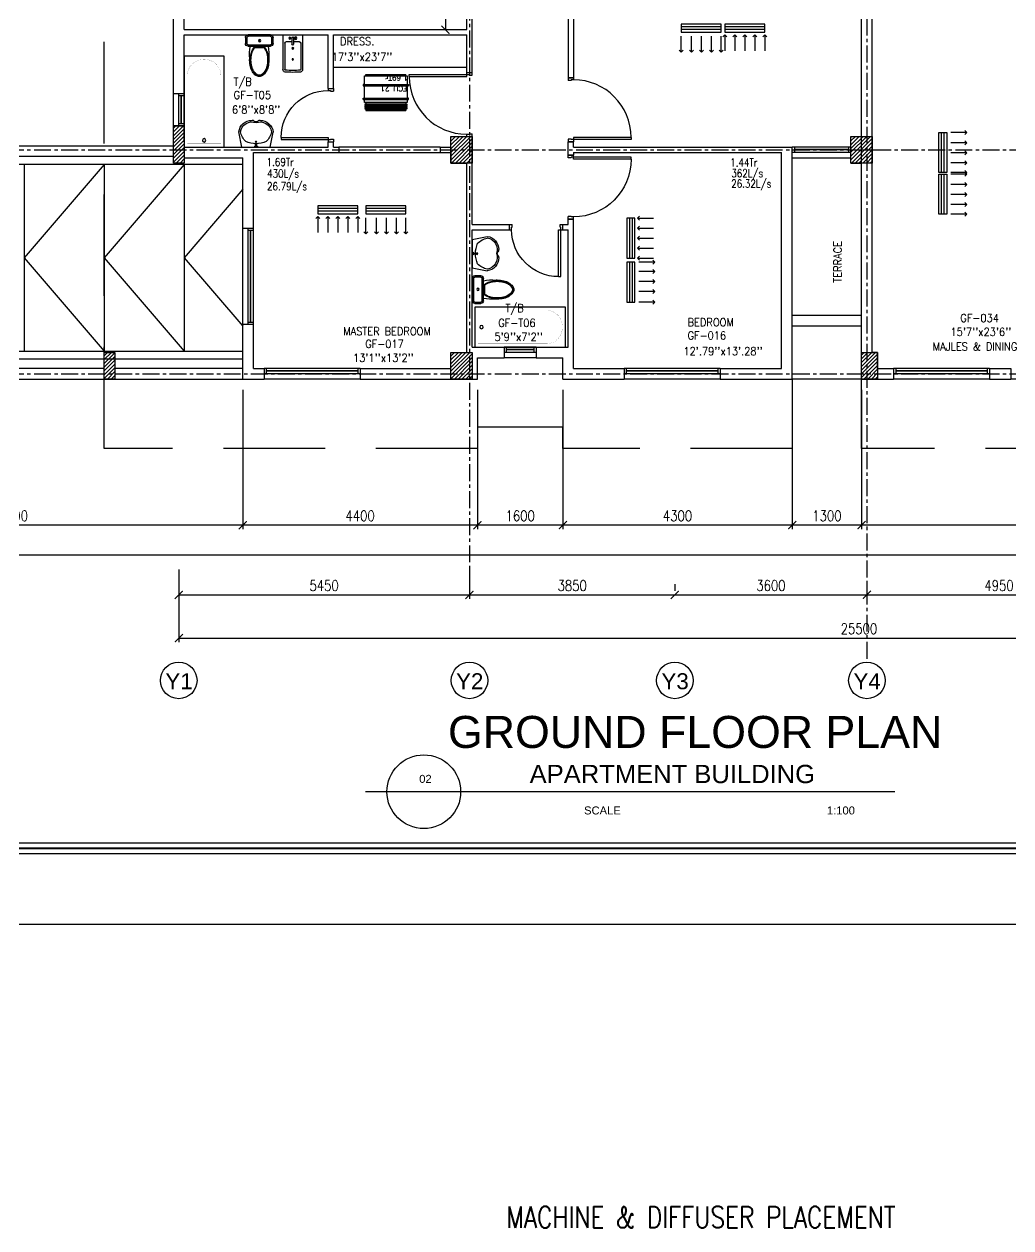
# Model space of a CAD drawing. Header units: millimetres. Extents: x -1288794 to 2153086, y -2701644 to -1428868.
# Drawn here: x 583552 to 602052, y -1525183 to -1502614 of the extents above; entities that cross this region are included whole.
import ezdxf
from ezdxf.enums import TextEntityAlignment as Align

# ---------------------------------------------------------------- set-up
doc = ezdxf.new("R2010")
doc.units = ezdxf.units.MM
doc.header["$LTSCALE"] = 100
doc.header["$PDMODE"] = 34
for name, pattern in [('CENTER', [50.8, 31.75, -6.35, 6.35, -6.35]), ('DASHED2', [9.525, 6.35, -3.175]), ('HIDDEN', [9.525, 6.35, -3.175])]:
    doc.linetypes.add(name, pattern=pattern)
for name, color, linetype in [('A-ANNO-DIMS', 1, 'Continuous'), ('A-ANNO-SYMB', 33, 'Continuous'), ('A-ANNO-TEXT', 8, 'Continuous'), ('A-AREA', 8, 'CENTER'), ('A-DOOR', 4, 'Continuous'), ('A-FLOR-OVHD', 4, 'DASHED2'), ('A-FLOR-PFIX', 8, 'Continuous'), ('A-FLOR-SPCL', 8, 'Continuous'), ('A-GLAZ', 5, 'Continuous'), ('A-GRID', 253, 'CENTER'), ('A-WALL-FULL', 8, 'Continuous'), ('AC- SUIPPOR', 7, 'HIDDEN'), ('AC-HLTEXT', 100, 'Continuous'), ('AC-SAD TEXT', 3, 'Continuous'), ('AC-UNIT', 5, 'Continuous'), ('HATCH', 251, 'Continuous'), ('L-WALK', 8, 'Continuous'), ('LOGO LINE', 7, 'Continuous'), ('LOGO1LINE', 7, 'Continuous'), ('RETURN GRILL RIGHT', 1, 'Continuous'), ('S-COL- HACT.', 9, 'Continuous'), ('S-COL.', 8, 'Continuous'), ('SUPPLY GRILL RIGHT', 3, 'Continuous'), ('TEXT', 4, 'Continuous'), ('WALL', 42, 'Continuous')]:
    doc.layers.add(name, color=color, linetype=linetype)
doc.styles.add('ISTILO', font='sanss___.ttf', dxfattribs={"width": 0.8, "height": 400})
doc.styles.add('ROMAND', font='romand')
doc.styles.add('ROMANS', font='romans.shx', dxfattribs={"width": 0.8})
doc.styles.add('SANSSERIF', font='sas_____.pfb')
doc.styles.add('SIMPLEX', font='simplex.shx', dxfattribs={"width": 0.8})
doc.dimstyles.new('100 of DIM2', dxfattribs={"dimscale": 0, "dimtxt": 200, "dimasz": 150, "dimexe": 75, "dimexo": 200, "dimgap": 75, "dimtad": 1, "dimdec": 0, "dimrnd": 5, "dimzin": 0, "dimdsep": 46, "dimtxsty": 'ROMANS', "dimblk": 'ARCHTICK', "dimcen": 100, "dimclrd": 94, "dimclre": 94, "dimclrt": 2, "dimadec": 0, "dimazin": 0, "dimtfac": 1, "dimtdec": 0, "dimtofl": 0, "dimtmove": 2, "dimatfit": 3, "dimldrblk": 'OPEN90', "dimfxl": 75, "dimtolj": 1, "dimtzin": 0, "dimarcsym": 0})
pattern_1 = [(45, (1708407.11, -1109556.65), (-35.355339, 35.355339), [])]

# ---------------------------------------------------------------- blocks, each defined once
blk = doc.blocks.new('W-180')
for p, q in [((1800, 100), (0, 100)), ((1800, 0), (0, 0)), ((40, 0), (40, 100)), ((1760, 100), (1760, 0))]:
    blk.add_line(p, q)
at = {"linetype": 'Continuous'}
for p, q in [((1760, 53), (40, 53)), ((1760, 47), (40, 47))]:
    blk.add_line(p, q, dxfattribs=at)
blk = doc.blocks.new('BIDET-1')
for p, q in [((175, 0), (-175, 0)), ((-185, -10), (-185, -649)), ((-150, -155), (-150, -649)), ((-15, -125), (-120, -125)), ((-39, -59), (-69, -59)), ((-54, -44), (-54, -74)), ((-15, -54), (-15, -174)), ((15, -54), (15, -174)), ((120, -125), (15, -125)), ((39, -59), (69, -59)), ((54, -44), (54, -74)), ((150, -155), (150, -649)), ((185, -10), (185, -649)), ((12, -250), (-12, -250)), ((-9, -259), (9, -241)), ((-9, -241), (9, -259)), ((0, -238), (0, -262))]:
    blk.add_line(p, q)
for centre, radius in [((-54, -59), 25), ((-54, -59), 20), ((-54, -59), 15.2), ((-54, -59), 10.2), ((54, -59), 20), ((54, -59), 15.2), ((54, -59), 10.2), ((0, -250), 17.5), ((0, -250), 12.5), ((0, -457), 12.5), ((0, -457), 10)]:
    blk.add_circle(centre, radius)
for centre, radius, start, end in [((-175, -10), 10, 90, 180), ((175, -10), 10, 0, 90), ((-120, -155), 30, 90, 180), ((0, -54), 20, 318.5904, 221.4096), ((0, -54), 15, 0, 180), ((0, -174), 15, 180, 0), ((120, -155), 30, 0, 90), ((-140, -649), 45, 180, 265.2062), ((-140, -649), 10, 180, 265.2062), ((0, 1020), 1685, 265.2062, 274.7938), ((140, -649), 10, 274.7938, 0), ((140, -649), 45, 274.7938, 0), ((0, 1020), 1720, 265.2062, 274.7938)]:
    blk.add_arc(centre, radius, start, end)
blk = doc.blocks.new('D-100-R1')
for p, q in [((-80, 980), (-80, 100)), ((-80, 980), (-40, 980)), ((-40, 980), (-40, 55)), ((-1000, 100), (-1000, 0)), ((-1000, 100), (-960, 100)), ((-960, 100), (-960, 55)), ((-960, 55), (-950, 55)), ((-950, 55), (-950, 0)), ((-80, 100), (0, 100)), ((-50, 55), (-50, 0)), ((-50, 55), (-40, 55)), ((-50, 0), (0, 0)), ((0, 100), (0, 0)), ((-1000, 0), (-950, 0))]:
    blk.add_line(p, q)
at = {"linetype": 'Continuous'}
blk.add_arc((-80, 100), 880, 90, 180, dxfattribs=at)
blk = doc.blocks.new('D-120-R1')
for p, q in [((-80, 1180), (-40, 1180)), ((-80, 1180), (-80, 100)), ((-40, 1180), (-40, 55)), ((-1200, 100), (-1160, 100)), ((-1200, 100), (-1200, 0)), ((-1160, 100), (-1160, 55)), ((-1160, 55), (-1150, 55)), ((-1150, 55), (-1150, 0)), ((-80, 100), (0, 100)), ((-50, 55), (-40, 55)), ((-50, 55), (-50, 0)), ((-50, 0), (0, 0)), ((0, 100), (0, 0)), ((-1200, 0), (-1150, 0))]:
    blk.add_line(p, q)
at = {"linetype": 'Continuous'}
blk.add_arc((-80, 100), 1080, 90, 180, dxfattribs=at)
blk = doc.blocks.new('WC-1')
for p, q in [((-210, 0), (210, 0)), ((-260, -160), (-260, -50)), ((-235, -160), (-235, -50)), ((-210, -25), (210, -25)), ((210, -185), (-210, -185)), ((210, -210), (-210, -210)), ((91, -223), (-91, -223)), ((235, -50), (235, -160)), ((260, -50), (260, -160)), ((86, -235), (-86, -235))]:
    blk.add_line(p, q)
for radius in [22.1, 17.1]:
    blk.add_circle((-6, -107), radius)
for centre, radius, start, end in [((-210, -50), 50, 90, 180), ((-210, -160), 50, 180, 270), ((-210, -50), 25, 90, 180), ((-210, -160), 25, 180, 270), ((722, -383), 904, 168.9529, 184.0632), ((69, -365), 214, 138.4152, 149.8586), ((-69, -365), 214, 30.1414, 41.5848), ((210, -50), 50, 360, 90), ((210, -50), 25, 360, 90), ((210, -160), 25, 270, 360), ((210, -160), 50, 270, 360), ((352, -470), 532, 177.5541, 180), ((352, -470), 520, 166.4766, 180), ((352, -470), 507, 166.4766, 180), ((178, -428), 341, 149.8586, 166.4766), ((178, -428), 328, 149.8586, 166.4766), ((69, -365), 201, 139.9943, 149.8586), ((-69, -365), 201, 30.1414, 40.0057), ((-178, -428), 328, 13.5234, 30.1414), ((-178, -428), 341, 13.5234, 30.1414), ((-352, -470), 507, 360, 13.5234), ((-352, -470), 520, 360, 13.5234), ((-352, -470), 532, 360, 2.4459), ((352, -470), 532, 180, 193.5234), ((352, -470), 520, 180, 193.5234), ((178, -512), 353, 193.5234, 210.1414), ((352, -470), 507, 180, 193.5234), ((178, -512), 341, 193.5234, 210.1414), ((178, -512), 328, 193.5234, 210.1414), ((69, -575), 201, 210.1414, 234.4972), ((-69, -575), 201, 305.5028, 329.8586), ((-178, -512), 328, 329.8586, 346.4766), ((-178, -512), 341, 329.8586, 346.4766), ((-178, -512), 353, 329.8586, 346.4766), ((-352, -470), 507, 346.4766, 360), ((-352, -470), 520, 346.4766, 360), ((-352, -470), 532, 346.4766, 360), ((69, -575), 226, 210.1414, 234.4972), ((69, -575), 214, 210.1414, 234.4972), ((0, -672), 108, 234.4972, 270), ((0, -672), 95.9, 234.4972, 270), ((0, -672), 83.4, 234.4972, 270), ((0, -672), 83.4, 270, 305.5028), ((0, -672), 95.9, 270, 305.5028), ((0, -672), 108, 270, 305.5028), ((-69, -575), 214, 305.5028, 329.8586), ((-69, -575), 226, 305.5028, 329.8586)]:
    blk.add_arc(centre, radius, start, end)
at = {"linetype": 'Continuous', "ltscale": 50}
blk.add_arc((-722, -383), 904, 355.9368, 11.0471, dxfattribs=at)
blk = doc.blocks.new('LAV-4')
for p, q in [((-266, 0), (-322, -283)), ((-266, 0), (268, 0)), ((268, 0), (324, -280)), ((-48, -500), (-75, -500)), ((75, -500), (50, -500))]:
    blk.add_line(p, q)
for points in [[(-25, 0), (-25, -18), (25, -18), (25, 0)], [(-9, -20), (-9, -57), (8, -57), (8, -20)]]:
    blk.add_lwpolyline(points, close=True)
blk.add_circle((0, -91), 15.4)
for centre, radius, start, end in [((74, -366), 375, 135.3333, 167.1432), ((0, -539), 477, 66.1261, 113.874), ((-74, -366), 375, 12.5199, 44.6667), ((-75, -250), 250, 187.6784, 270), ((-75, -250), 220, 188.5814, 289.9523), ((75, -250), 220, 250.0878, 350.8515), ((75, -250), 250, 270, 353.0121), ((1, -527), 55.9, 28.7827, 151.2173), ((50, -499), 0, 238.1883, 0)]:
    blk.add_arc(centre, radius, start, end)
blk = doc.blocks.new('BT-2')
blk.add_lwpolyline([(0, 750), (1700, 750), (1700, 0), (0, 0)], close=True)
at = {"const_width": 2}
blk.add_lwpolyline([(60, 690), (1340, 690, -0.414214), (1640, 390), (1640, 360, -0.414214), (1340, 60), (60, 60)], format="xyb", close=True, dxfattribs=at)
blk.add_circle((125, 375), 31.9)
blk = doc.blocks.new('W-60')
for p, q in [((600, 100), (0, 100)), ((600, 0), (0, 0)), ((40, 0), (40, 100)), ((560, 100), (560, 0))]:
    blk.add_line(p, q)
at = {"linetype": 'Continuous'}
for p, q in [((560, 53), (40, 53)), ((560, 47), (40, 47))]:
    blk.add_line(p, q, dxfattribs=at)
blk = doc.blocks.new('_ArchTick')
at = {"color": 0, "linetype": 'ByBlock', "const_width": 0.15}
blk.add_lwpolyline([(-0.5, -0.5), (0.5, 0.5)], dxfattribs=at)
blk = doc.blocks.new('*D214')
at = {"layer": 'A-ANNO-DIMS', "color": 94, "lineweight": -2, "ltscale": 3, "transparency": 16777216}
for p, q in [((586452, -1512840), (586452, -1513390)), ((591902, -1512840), (591902, -1513390)), ((586452, -1513315), (591902, -1513315))]:
    blk.add_line(p, q, dxfattribs=at)
at = {"layer": 'Defpoints', "color": 0, "ltscale": 3, "transparency": 16777216}
for p in [(586452, -1512640), (591902, -1512640), (591902, -1513315)]:
    blk.add_point(p, dxfattribs=at)
at = {"layer": 'A-ANNO-DIMS', "color": 94, "lineweight": -2, "ltscale": 3, "transparency": 16777216, "xscale": 150, "yscale": 150, "zscale": 150, "rotation": 180}
blk.add_blockref('_ArchTick', (586452, -1513315), dxfattribs=at)
at = {"layer": 'A-ANNO-DIMS', "color": 94, "lineweight": -2, "ltscale": 3, "transparency": 16777216, "xscale": 150, "yscale": 150, "zscale": 150}
blk.add_blockref('_ArchTick', (591902, -1513315), dxfattribs=at)
at = {"layer": 'A-ANNO-DIMS', "color": 2, "ltscale": 3, "transparency": 16777216, "insert": (589177, -1513140), "char_height": 200, "attachment_point": 5, "style": 'ROMANS'}
blk.add_mtext('\\A1;5450', dxfattribs=at)
blk = doc.blocks.new('_Open90')
at = {"color": 0, "linetype": 'ByBlock', "lineweight": -2}
for p, q in [((0, 0), (-1, 0)), ((-0.5, 0.5), (0, 0)), ((0, 0), (-0.5, -0.5))]:
    blk.add_line(p, q, dxfattribs=at)
blk = doc.blocks.new('*D215')
at = {"layer": 'A-ANNO-DIMS', "color": 94, "lineweight": -2, "ltscale": 3, "transparency": 16777216}
for p, q in [((591902, -1512840), (591902, -1513390)), ((595752, -1513115), (595752, -1513240)), ((591902, -1513315), (595752, -1513315))]:
    blk.add_line(p, q, dxfattribs=at)
at = {"layer": 'Defpoints', "color": 0, "ltscale": 3, "transparency": 16777216}
for p in [(591902, -1512640), (595752, -1513315), (595752, -1513315)]:
    blk.add_point(p, dxfattribs=at)
at = {"layer": 'A-ANNO-DIMS', "color": 94, "lineweight": -2, "ltscale": 3, "transparency": 16777216, "xscale": 150, "yscale": 150, "zscale": 150, "rotation": 180}
blk.add_blockref('_ArchTick', (591902, -1513315), dxfattribs=at)
at = {"layer": 'A-ANNO-DIMS', "color": 94, "lineweight": -2, "ltscale": 3, "transparency": 16777216, "xscale": 150, "yscale": 150, "zscale": 150}
blk.add_blockref('_ArchTick', (595752, -1513315), dxfattribs=at)
at = {"layer": 'A-ANNO-DIMS', "color": 2, "ltscale": 3, "transparency": 16777216, "insert": (593827, -1513140), "char_height": 200, "attachment_point": 5, "style": 'ROMANS'}
blk.add_mtext('\\A1;3850', dxfattribs=at)
blk = doc.blocks.new('*D216')
at = {"layer": 'A-ANNO-DIMS', "color": 94, "lineweight": -2, "ltscale": 3, "transparency": 16777216}
for p, q in [((595752, -1513115), (595752, -1513240)), ((599352, -1513115), (599352, -1513240)), ((595752, -1513315), (599352, -1513315))]:
    blk.add_line(p, q, dxfattribs=at)
at = {"layer": 'Defpoints', "color": 0, "ltscale": 3, "transparency": 16777216}
for p in [(595752, -1513315), (599352, -1513315), (599352, -1513315)]:
    blk.add_point(p, dxfattribs=at)
at = {"layer": 'A-ANNO-DIMS', "color": 94, "lineweight": -2, "ltscale": 3, "transparency": 16777216, "xscale": 150, "yscale": 150, "zscale": 150, "rotation": 180}
blk.add_blockref('_ArchTick', (595752, -1513315), dxfattribs=at)
at = {"layer": 'A-ANNO-DIMS', "color": 94, "lineweight": -2, "ltscale": 3, "transparency": 16777216, "xscale": 150, "yscale": 150, "zscale": 150}
blk.add_blockref('_ArchTick', (599352, -1513315), dxfattribs=at)
at = {"layer": 'A-ANNO-DIMS', "color": 2, "ltscale": 3, "transparency": 16777216, "insert": (597552, -1513140), "char_height": 200, "attachment_point": 5, "style": 'ROMANS'}
blk.add_mtext('\\A1;3600', dxfattribs=at)
blk = doc.blocks.new('*D217')
at = {"layer": 'A-ANNO-DIMS', "color": 94, "lineweight": -2, "ltscale": 3, "transparency": 16777216}
for p, q in [((599352, -1513115), (599352, -1513240)), ((604302, -1513115), (604302, -1513240)), ((599352, -1513315), (604302, -1513315))]:
    blk.add_line(p, q, dxfattribs=at)
at = {"layer": 'Defpoints', "color": 0, "ltscale": 3, "transparency": 16777216}
for p in [(599352, -1513315), (604302, -1513315), (604302, -1513315)]:
    blk.add_point(p, dxfattribs=at)
at = {"layer": 'A-ANNO-DIMS', "color": 94, "lineweight": -2, "ltscale": 3, "transparency": 16777216, "xscale": 150, "yscale": 150, "zscale": 150, "rotation": 180}
blk.add_blockref('_ArchTick', (599352, -1513315), dxfattribs=at)
at = {"layer": 'A-ANNO-DIMS', "color": 94, "lineweight": -2, "ltscale": 3, "transparency": 16777216, "xscale": 150, "yscale": 150, "zscale": 150}
blk.add_blockref('_ArchTick', (604302, -1513315), dxfattribs=at)
at = {"layer": 'A-ANNO-DIMS', "color": 2, "ltscale": 3, "transparency": 16777216, "insert": (601827, -1513140), "char_height": 200, "attachment_point": 5, "style": 'ROMANS'}
blk.add_mtext('\\A1;4950', dxfattribs=at)
blk = doc.blocks.new('*D219')
at = {"layer": 'A-ANNO-DIMS', "color": 94, "lineweight": -2, "ltscale": 3, "transparency": 16777216}
for p, q in [((586452, -1512975), (586452, -1514200)), ((611952, -1512975), (611952, -1514200)), ((586452, -1514125), (611952, -1514125))]:
    blk.add_line(p, q, dxfattribs=at)
at = {"layer": 'Defpoints', "color": 0, "ltscale": 3, "transparency": 16777216}
for p in [(586452, -1512775), (611952, -1512775), (611952, -1514125)]:
    blk.add_point(p, dxfattribs=at)
at = {"layer": 'A-ANNO-DIMS', "color": 94, "lineweight": -2, "ltscale": 3, "transparency": 16777216, "xscale": 150, "yscale": 150, "zscale": 150, "rotation": 180}
blk.add_blockref('_ArchTick', (586452, -1514125), dxfattribs=at)
at = {"layer": 'A-ANNO-DIMS', "color": 94, "lineweight": -2, "ltscale": 3, "transparency": 16777216, "xscale": 150, "yscale": 150, "zscale": 150}
blk.add_blockref('_ArchTick', (611952, -1514125), dxfattribs=at)
at = {"layer": 'A-ANNO-DIMS', "color": 2, "ltscale": 3, "transparency": 16777216, "insert": (599202, -1513950), "char_height": 200, "attachment_point": 5, "style": 'ROMANS'}
blk.add_mtext('\\A1;25500', dxfattribs=at)
blk = doc.blocks.new('*D220')
at = {"layer": 'A-ANNO-DIMS', "color": 94, "linetype": 'Continuous', "lineweight": -2, "ltscale": 3, "transparency": 16777216}
for p, q in [((599252, -1509469), (599252, -1512083)), ((612052, -1509469), (612052, -1512083)), ((612052, -1512008), (599252, -1512008))]:
    blk.add_line(p, q, dxfattribs=at)
at = {"layer": 'Defpoints', "color": 0, "linetype": 'Continuous', "ltscale": 3, "transparency": 16777216}
for p in [(599252, -1509269), (612052, -1509269), (599252, -1512008)]:
    blk.add_point(p, dxfattribs=at)
at = {"layer": 'A-ANNO-DIMS', "color": 94, "linetype": 'Continuous', "lineweight": -2, "ltscale": 3, "transparency": 16777216, "xscale": 150, "yscale": 150, "zscale": 150, "rotation": 180}
blk.add_blockref('_ArchTick', (599252, -1512008), dxfattribs=at)
at = {"layer": 'A-ANNO-DIMS', "color": 94, "linetype": 'Continuous', "lineweight": -2, "ltscale": 3, "transparency": 16777216, "xscale": 150, "yscale": 150, "zscale": 150}
blk.add_blockref('_ArchTick', (612052, -1512008), dxfattribs=at)
at = {"layer": 'A-ANNO-DIMS', "color": 2, "linetype": 'Continuous', "ltscale": 3, "transparency": 16777216, "insert": (605652, -1511833), "char_height": 200, "attachment_point": 5, "style": 'ROMANS'}
blk.add_mtext('\\A1;12800', dxfattribs=at)
blk = doc.blocks.new('*D221')
at = {"layer": 'A-ANNO-DIMS', "color": 94, "linetype": 'Continuous', "lineweight": -2, "ltscale": 3, "transparency": 16777216}
for p, q in [((597952, -1509469), (597952, -1512083)), ((599252, -1509469), (599252, -1512083)), ((599252, -1512008), (597952, -1512008))]:
    blk.add_line(p, q, dxfattribs=at)
at = {"layer": 'Defpoints', "color": 0, "linetype": 'Continuous', "ltscale": 3, "transparency": 16777216}
for p in [(597952, -1509269), (599252, -1509269), (597952, -1512008)]:
    blk.add_point(p, dxfattribs=at)
at = {"layer": 'A-ANNO-DIMS', "color": 94, "linetype": 'Continuous', "lineweight": -2, "ltscale": 3, "transparency": 16777216, "xscale": 150, "yscale": 150, "zscale": 150, "rotation": 180}
blk.add_blockref('_ArchTick', (597952, -1512008), dxfattribs=at)
at = {"layer": 'A-ANNO-DIMS', "color": 94, "linetype": 'Continuous', "lineweight": -2, "ltscale": 3, "transparency": 16777216, "xscale": 150, "yscale": 150, "zscale": 150}
blk.add_blockref('_ArchTick', (599252, -1512008), dxfattribs=at)
at = {"layer": 'A-ANNO-DIMS', "color": 2, "linetype": 'Continuous', "ltscale": 3, "transparency": 16777216, "insert": (598602, -1511833), "char_height": 200, "attachment_point": 5, "style": 'ROMANS'}
blk.add_mtext('\\A1;1300', dxfattribs=at)
blk = doc.blocks.new('*D222')
at = {"layer": 'A-ANNO-DIMS', "color": 94, "linetype": 'Continuous', "lineweight": -2, "ltscale": 3, "transparency": 16777216}
for p, q in [((593652, -1509469), (593652, -1512083)), ((597952, -1509469), (597952, -1512083)), ((597952, -1512008), (593652, -1512008))]:
    blk.add_line(p, q, dxfattribs=at)
at = {"layer": 'Defpoints', "color": 0, "linetype": 'Continuous', "ltscale": 3, "transparency": 16777216}
for p in [(593652, -1509269), (597952, -1509269), (593652, -1512008)]:
    blk.add_point(p, dxfattribs=at)
at = {"layer": 'A-ANNO-DIMS', "color": 94, "linetype": 'Continuous', "lineweight": -2, "ltscale": 3, "transparency": 16777216, "xscale": 150, "yscale": 150, "zscale": 150, "rotation": 180}
blk.add_blockref('_ArchTick', (593652, -1512008), dxfattribs=at)
at = {"layer": 'A-ANNO-DIMS', "color": 94, "linetype": 'Continuous', "lineweight": -2, "ltscale": 3, "transparency": 16777216, "xscale": 150, "yscale": 150, "zscale": 150}
blk.add_blockref('_ArchTick', (597952, -1512008), dxfattribs=at)
at = {"layer": 'A-ANNO-DIMS', "color": 2, "linetype": 'Continuous', "ltscale": 3, "transparency": 16777216, "insert": (595802, -1511833), "char_height": 200, "attachment_point": 5, "style": 'ROMANS'}
blk.add_mtext('\\A1;4300', dxfattribs=at)
blk = doc.blocks.new('*D223')
at = {"layer": 'A-ANNO-DIMS', "color": 94, "linetype": 'Continuous', "lineweight": -2, "ltscale": 3, "transparency": 16777216}
for p, q in [((592052, -1509469), (592052, -1512083)), ((593652, -1509469), (593652, -1512083)), ((593652, -1512008), (592052, -1512008))]:
    blk.add_line(p, q, dxfattribs=at)
at = {"layer": 'Defpoints', "color": 0, "linetype": 'Continuous', "ltscale": 3, "transparency": 16777216}
for p in [(592052, -1509269), (593652, -1509269), (592052, -1512008)]:
    blk.add_point(p, dxfattribs=at)
at = {"layer": 'A-ANNO-DIMS', "color": 94, "linetype": 'Continuous', "lineweight": -2, "ltscale": 3, "transparency": 16777216, "xscale": 150, "yscale": 150, "zscale": 150, "rotation": 180}
blk.add_blockref('_ArchTick', (592052, -1512008), dxfattribs=at)
at = {"layer": 'A-ANNO-DIMS', "color": 94, "linetype": 'Continuous', "lineweight": -2, "ltscale": 3, "transparency": 16777216, "xscale": 150, "yscale": 150, "zscale": 150}
blk.add_blockref('_ArchTick', (593652, -1512008), dxfattribs=at)
at = {"layer": 'A-ANNO-DIMS', "color": 2, "linetype": 'Continuous', "ltscale": 3, "transparency": 16777216, "insert": (592852, -1511833), "char_height": 200, "attachment_point": 5, "style": 'ROMANS'}
blk.add_mtext('\\A1;1600', dxfattribs=at)
blk = doc.blocks.new('*D224')
at = {"layer": 'A-ANNO-DIMS', "color": 94, "linetype": 'Continuous', "lineweight": -2, "ltscale": 3, "transparency": 16777216}
for p, q in [((587652, -1509469), (587652, -1512083)), ((592052, -1509469), (592052, -1512083)), ((592052, -1512008), (587652, -1512008))]:
    blk.add_line(p, q, dxfattribs=at)
at = {"layer": 'Defpoints', "color": 0, "linetype": 'Continuous', "ltscale": 3, "transparency": 16777216}
for p in [(587652, -1509269), (592052, -1509269), (587652, -1512008)]:
    blk.add_point(p, dxfattribs=at)
at = {"layer": 'A-ANNO-DIMS', "color": 94, "linetype": 'Continuous', "lineweight": -2, "ltscale": 3, "transparency": 16777216, "xscale": 150, "yscale": 150, "zscale": 150, "rotation": 180}
blk.add_blockref('_ArchTick', (587652, -1512008), dxfattribs=at)
at = {"layer": 'A-ANNO-DIMS', "color": 94, "linetype": 'Continuous', "lineweight": -2, "ltscale": 3, "transparency": 16777216, "xscale": 150, "yscale": 150, "zscale": 150}
blk.add_blockref('_ArchTick', (592052, -1512008), dxfattribs=at)
at = {"layer": 'A-ANNO-DIMS', "color": 2, "linetype": 'Continuous', "ltscale": 3, "transparency": 16777216, "insert": (589852, -1511833), "char_height": 200, "attachment_point": 5, "style": 'ROMANS'}
blk.add_mtext('\\A1;4400', dxfattribs=at)
blk = doc.blocks.new('*D225')
at = {"layer": 'A-ANNO-DIMS', "color": 94, "linetype": 'Continuous', "lineweight": -2, "ltscale": 3, "transparency": 16777216}
for p, q in [((579052, -1509469), (579052, -1512083)), ((587652, -1509469), (587652, -1512083)), ((587652, -1512008), (579052, -1512008))]:
    blk.add_line(p, q, dxfattribs=at)
at = {"layer": 'Defpoints', "color": 0, "linetype": 'Continuous', "ltscale": 3, "transparency": 16777216}
for p in [(579052, -1509269), (587652, -1509269), (579052, -1512008)]:
    blk.add_point(p, dxfattribs=at)
at = {"layer": 'A-ANNO-DIMS', "color": 94, "linetype": 'Continuous', "lineweight": -2, "ltscale": 3, "transparency": 16777216, "xscale": 150, "yscale": 150, "zscale": 150, "rotation": 180}
blk.add_blockref('_ArchTick', (579052, -1512008), dxfattribs=at)
at = {"layer": 'A-ANNO-DIMS', "color": 94, "linetype": 'Continuous', "lineweight": -2, "ltscale": 3, "transparency": 16777216, "xscale": 150, "yscale": 150, "zscale": 150}
blk.add_blockref('_ArchTick', (587652, -1512008), dxfattribs=at)
at = {"layer": 'A-ANNO-DIMS', "color": 2, "linetype": 'Continuous', "ltscale": 3, "transparency": 16777216, "insert": (583352, -1511833), "char_height": 200, "attachment_point": 5, "style": 'ROMANS'}
blk.add_mtext('\\A1;8600', dxfattribs=at)
blk = doc.blocks.new('*D235')
at = {"layer": 'AC-HLTEXT', "color": 94, "lineweight": -2, "transparency": 16777216}
for p, q in [((591652, -1501609), (591377, -1501609)), ((591452, -1501609), (591452, -1502719)), ((591652, -1502719), (591377, -1502719))]:
    blk.add_line(p, q, dxfattribs=at)
at = {"layer": 'Defpoints', "color": 0, "transparency": 16777216}
for p in [(591852, -1501609), (591452, -1502719), (591852, -1502719)]:
    blk.add_point(p, dxfattribs=at)
at = {"layer": 'AC-HLTEXT', "color": 94, "lineweight": -2, "transparency": 16777216, "xscale": 150, "yscale": 150, "zscale": 150}
for p, rotation in [((591452, -1501609), 90), ((591452, -1502719), 270)]:
    blk.add_blockref('_ArchTick', p, dxfattribs=dict(at, rotation=rotation))
at = {"layer": 'AC-HLTEXT', "color": 2, "transparency": 16777216, "insert": (591277, -1502164), "char_height": 200, "attachment_point": 5, "rotation": 90, "style": 'ROMANS'}
blk.add_mtext('\\A1;1110', dxfattribs=at)
blk = doc.blocks.new('A$C44FB0367')
at = {"layer": 'WALL', "ltscale": 30}
h = blk.add_hatch(dxfattribs=at)
h.set_pattern_fill('NET3', color=2, scale=100, style=0)
h.set_pattern_definition([(0, (19935.246, -11666.627), (0, 12.5), []), (60, (19935.246, -11666.627), (-10.8253175, 6.25), []), (120, (19935.246, -11666.627), (-10.8253175, -6.25), [])])
h.paths.add_polyline_path([(775, 250), (775, 275), (25, 275), (25, 250)])
at = {"layer": 'WALL', "color": 5, "ltscale": 30}
for p, q in [((25, 250), (25, 275)), ((25, 275), (775, 275)), ((775, 250), (775, 275))]:
    blk.add_line(p, q, dxfattribs=at)
at = {"layer": 'WALL', "color": 8, "ltscale": 30}
for p, q in [((25, -275), (0, -287.5)), ((0, -287.5), (25, -300)), ((25, -300), (0, -312.5)), ((0, -312.5), (25, -325)), ((25, -325), (0, -337.5)), ((0, -337.5), (25, -350)), ((25, -350), (0, -362.5)), ((0, -362.5), (25, -375)), ((25, -250), (25, -275)), ((25, -250), (25, -275)), ((25, -275), (775, -275)), ((25, -300), (775, -300)), ((25, -325), (775, -325)), ((25, -350), (775, -350)), ((25, -375), (775, -375)), ((25, -375), (25, -400)), ((25, -400), (775, -400)), ((775, -250), (775, -275)), ((775, -275), (800, -287.5)), ((800, -287.5), (775, -300)), ((775, -300), (800, -312.5)), ((800, -312.5), (775, -325)), ((775, -325), (800, -337.5)), ((800, -337.5), (775, -350)), ((775, -350), (800, -362.5)), ((800, -362.5), (775, -375)), ((775, -375), (775, -400))]:
    blk.add_line(p, q, dxfattribs=at)
at = {"layer": 'WALL', "color": 5, "ltscale": 30}
blk.add_lwpolyline([(0, 250), (800, 250), (800, -250), (0, -250)], close=True, dxfattribs=at)
blk = doc.blocks.new('A$C5F1D0244')
at = {"layer": 'AC- SUIPPOR', "ltscale": 5}
for p, q in [((-25, 425), (-25, -425)), ((0, 425), (0, -425))]:
    blk.add_line(p, q, dxfattribs=at)
at = {"layer": 'AC- SUIPPOR', "ltscale": 30}
for points in [[(-25, 400), (0, 400), (0, 425), (-25, 425)], [(-25, -400), (0, -400), (0, -425), (-25, -425)]]:
    blk.add_lwpolyline(points, close=True, dxfattribs=at)
for centre in [(-12.5, 412.5), (-12.5, -412.5)]:
    blk.add_circle(centre, 5, dxfattribs=at)
blk = doc.blocks.new('SUPPLY GRILL RIGHT')
at = {"layer": 'SUPPLY GRILL RIGHT'}
for p, q in [((375, 25), (-375, 25)), ((375, -25), (375, 25)), ((375, -25), (-375, -25)), ((375, -75), (375, -25))]:
    blk.add_line(p, q, dxfattribs=at)
blk.add_lwpolyline([(-375, -75), (375, -75), (375, 75), (-375, 75)], close=True, dxfattribs=at)
for points in [[(-375, -450), (-375, -150)], [(-178.5, -450), (-178.5, -150)], [(9, -450), (9, -150)], [(196.5, -450), (196.5, -150)], [(375, -450), (375, -150)]]:
    blk.add_leader(points, dimstyle='100 of DIM2', override={"dimscale": 1, "dimasz": 75, "dimtad": 0, "dimclrd": 0, "dimfxl": 0.2}, dxfattribs=at)
blk = doc.blocks.new('RETURN GRILL RIGHT')
at = {"layer": 'RETURN GRILL RIGHT'}
for p, q in [((375, 25), (-375, 25)), ((375, -25), (-375, -25))]:
    blk.add_line(p, q, dxfattribs=at)
blk.add_lwpolyline([(-375, -75), (375, -75), (375, 75), (-375, 75)], close=True, dxfattribs=at)
for points in [[(-375, -125), (-375, -425)], [(-187.5, -125), (-187.5, -425)], [(0, -125), (0, -425)], [(187.5, -125), (187.5, -425)], [(375, -125), (375, -425)]]:
    blk.add_leader(points, dimstyle='100 of DIM2', override={"dimscale": 1, "dimasz": 75, "dimtad": 0, "dimclrd": 0, "dimfxl": 0.2}, dxfattribs=at)

msp = doc.modelspace()

# ---------------------------------------------------------------- hatches: boundary and pattern name
at = {"layer": 'S-COL- HACT.', "linetype": 'Continuous', "ltscale": 3}
h = msp.add_hatch(dxfattribs=at)
h.set_pattern_fill('ANSI31', color=256, scale=400, style=0)
h.set_pattern_definition(pattern_1)
h.paths.add_polyline_path([(586351.9, -1505218.6), (586351.9, -1504518.6), (586551.9, -1504518.6), (586551.9, -1505218.6)])
h = msp.add_hatch(dxfattribs=at)
h.set_pattern_fill('ANSI31', color=256, scale=400, style=0)
h.set_pattern_definition(pattern_1)
h.paths.add_polyline_path([(591951.9, -1504718.6), (591951.9, -1505218.6), (591551.9, -1505218.6), (591551.9, -1504718.6)])
h = msp.add_hatch(dxfattribs=at)
h.set_pattern_fill('ANSI31', color=256, scale=400, style=0)
h.set_pattern_definition(pattern_1)
h.paths.add_polyline_path([(599451.9, -1504718.6), (599451.9, -1505218.6), (599051.9, -1505218.6), (599051.9, -1504718.6)])
h = msp.add_hatch(dxfattribs=at)
h.set_pattern_fill('ANSI31', color=256, scale=400, style=0)
h.set_pattern_definition(pattern_1)
h.paths.add_polyline_path([(585251.9, -1508768.6), (585251.9, -1509268.6), (585051.9, -1509268.6), (585051.9, -1508768.6)])
h = msp.add_hatch(dxfattribs=at)
h.set_pattern_fill('ANSI31', color=256, scale=400, style=0)
h.set_pattern_definition(pattern_1)
h.paths.add_polyline_path([(591951.9, -1508768.6), (591951.9, -1509268.6), (591551.9, -1509268.6), (591551.9, -1508768.6)])
h = msp.add_hatch(dxfattribs=at)
h.set_pattern_fill('ANSI31', color=256, scale=400, style=0)
h.set_pattern_definition([(45, (828947.116, -1509993.415), (-35.355339, 35.355339), [])])
h.paths.add_polyline_path([(599551.9, -1508768.6), (599551.9, -1509268.6), (599251.9, -1509268.6), (599251.9, -1508768.6)])

# ---------------------------------------------------------------- linework, layer by layer
at = {"layer": 'A-ANNO-SYMB', "ltscale": 3}
for centre in [(586451.9, -1514919.1), (591901.9, -1514919.1), (595751.9, -1514919.1), (599351.9, -1514919.1)]:
    msp.add_circle(centre, 342.2, dxfattribs=at)
at = {"layer": 'A-AREA', "linetype": 'Continuous', "ltscale": 3}
for p, q in [((579051.9, -1504893.6), (586351.9, -1504893.6)), ((586351.9, -1505093.6), (579051.9, -1505093.6)), ((585051.9, -1509068.6), (579051.9, -1509068.6)), ((587651.9, -1509068.6), (585251.9, -1509068.6)), ((579051.9, -1509268.6), (587651.9, -1509268.6))]:
    msp.add_line(p, q, dxfattribs=at)
at = {"layer": 'A-AREA', "ltscale": 15}
msp.add_line((614151.9, -1512568.6), (579051.9, -1512568.6), dxfattribs=at)
at = {"layer": 'A-FLOR-OVHD', "linetype": 'Continuous', "ltscale": 3}
for p, q in [((591351.9, -1504918.6), (589451.9, -1504918.6)), ((589451.9, -1505018.6), (591351.9, -1505018.6))]:
    msp.add_line(p, q, dxfattribs=at)
at = {"layer": 'A-FLOR-OVHD', "ltscale": 3}
msp.add_lwpolyline([(612051.9, -1509268.6), (612051.9, -1510568.6), (599251.9, -1510568.6), (599251.9, -1509268.6), (597951.9, -1509268.6), (597951.9, -1510568.6), (593651.9, -1510568.6), (593651.9, -1510168.6), (592051.9, -1510168.6), (592051.9, -1510568.6), (585051.9, -1510568.6), (585051.9, -1500918.6), (584051.9, -1500918.6), (584051.9, -1496418.6)], dxfattribs=at)
msp.add_lwpolyline([(612051.9, -1509268.6), (612051.9, -1510568.6), (599251.9, -1510568.6), (599251.9, -1509268.6), (597951.9, -1509268.6), (597951.9, -1510568.6), (593651.9, -1510568.6), (593651.9, -1510168.6), (592051.9, -1510168.6), (592051.9, -1510568.6), (585051.9, -1510568.6), (585051.9, -1500918.6), (584051.9, -1500918.6), (584051.9, -1496418.6)], dxfattribs=at)
at = {"layer": 'A-FLOR-SPCL', "ltscale": 3}
for p, q in [((589351.9, -1503418.6), (591851.9, -1503418.6)), ((597951.9, -1508068.6), (599251.9, -1508068.6)), ((597951.9, -1508268.6), (599251.9, -1508268.6))]:
    msp.add_line(p, q, dxfattribs=at)
at = {"layer": 'A-GLAZ', "ltscale": 3}
for p, q in [((586351.9, -1504518.6), (586351.9, -1503918.6)), ((597951.9, -1505118.6), (599051.9, -1505118.6)), ((587651.9, -1508243.6), (587651.9, -1506443.6)), ((593151.9, -1508868.6), (592551.9, -1508868.6)), ((589851.9, -1509268.6), (588051.9, -1509268.6)), ((596601.9, -1509268.6), (594801.9, -1509268.6)), ((601651.9, -1509268.6), (599851.9, -1509268.6)), ((603851.9, -1509268.6), (602051.9, -1509268.6))]:
    msp.add_line(p, q, dxfattribs=at)
at = {"layer": 'A-GLAZ'}
for p, q in [((599051.9, -1504918.6), (597951.9, -1504918.6)), ((599051.9, -1505018.6), (597951.9, -1505018.6)), ((597991.9, -1504918.6), (597991.9, -1505018.6)), ((599011.9, -1505018.6), (599011.9, -1504918.6))]:
    msp.add_line(p, q, dxfattribs=at)
at = {"layer": 'A-GLAZ', "linetype": 'Continuous'}
for p, q in [((599011.9, -1504965.6), (597991.9, -1504965.6)), ((599011.9, -1504971.6), (597991.9, -1504971.6))]:
    msp.add_line(p, q, dxfattribs=at)
at = {"layer": 'A-GRID', "ltscale": 0.1}
for p, q in [((591901.9, -1465142.6), (591901.9, -1513277)), ((599351.9, -1466442.6), (599351.9, -1514577)), ((574594.7, -1504968.6), (618134.3, -1504968.6)), ((574594.7, -1509168.6), (618134.3, -1509168.6))]:
    msp.add_line(p, q, dxfattribs=at)
at = {"layer": 'A-WALL-FULL', "ltscale": 3}
for p, q in [((591851.9, -1502718.6), (591851.9, -1496818.6)), ((586351.9, -1502918.6), (586351.9, -1501668.6)), ((586551.9, -1502718.6), (586551.9, -1501668.6)), ((591951.9, -1503518.6), (591951.9, -1501608.6)), ((593751.9, -1501618.6), (593751.9, -1503618.6)), ((593851.9, -1501618.6), (593851.9, -1503618.6)), ((599251.9, -1504718.6), (599251.9, -1501618.6)), ((599451.9, -1508768.6), (599451.9, -1501868.6)), ((586551.9, -1502718.6), (591851.9, -1502718.6)), ((586551.9, -1502818.6), (589251.9, -1502818.6)), ((586551.9, -1503918.6), (586551.9, -1502818.6)), ((589251.9, -1503818.6), (589251.9, -1502818.6)), ((589351.9, -1503818.6), (589351.9, -1502818.6)), ((589351.9, -1502818.6), (591851.9, -1502818.6)), ((591851.9, -1503518.6), (591851.9, -1502818.6)), ((586351.9, -1502918.6), (586351.9, -1502918.6)), ((586351.9, -1503918.6), (586351.9, -1502918.6)), ((591851.9, -1503518.6), (591951.9, -1503518.6)), ((593751.9, -1503618.6), (593851.9, -1503618.6)), ((586551.9, -1503918.6), (586351.9, -1503918.6)), ((589251.9, -1503818.6), (589351.9, -1503818.6)), ((586551.9, -1504518.6), (586351.9, -1504518.6)), ((586351.9, -1505218.6), (586351.9, -1504518.6)), ((586551.9, -1504818.6), (586551.9, -1504518.6)), ((586551.9, -1504818.6), (586551.9, -1504518.6)), ((589251.9, -1504818.6), (589351.9, -1504818.6)), ((589251.9, -1504918.6), (589251.9, -1504818.6)), ((589351.9, -1504918.6), (589351.9, -1504818.6)), ((591851.9, -1504718.6), (591951.9, -1504718.6)), ((591951.9, -1506368.6), (591951.9, -1504718.6)), ((593751.9, -1504818.6), (593851.9, -1504818.6)), ((593751.9, -1505068.6), (593751.9, -1504818.6)), ((593851.9, -1504918.6), (593851.9, -1504818.6)), ((599051.9, -1504718.6), (599251.9, -1504718.6)), ((599051.9, -1505218.6), (599051.9, -1504718.6)), ((586551.9, -1504918.6), (589251.9, -1504918.6)), ((586551.9, -1505118.6), (587651.9, -1505118.6)), ((586551.9, -1505118.6), (586551.9, -1505218.6)), ((587651.9, -1506443.6), (587651.9, -1505118.6)), ((587851.9, -1505018.6), (589451.9, -1505018.6)), ((587851.9, -1506443.6), (587851.9, -1505018.6)), ((589351.9, -1504918.6), (589451.9, -1504918.6)), ((589451.9, -1504918.6), (589451.9, -1505018.6)), ((591351.9, -1504918.6), (591551.9, -1504918.6)), ((591351.9, -1504918.6), (591351.9, -1505018.6)), ((591351.9, -1505018.6), (591551.9, -1505018.6)), ((593751.9, -1505068.6), (593851.9, -1505068.6)), ((593851.9, -1504918.6), (597951.9, -1504918.6)), ((593851.9, -1505018.6), (597751.9, -1505018.6)), ((593851.9, -1505018.6), (593851.9, -1505068.6)), ((597751.9, -1509068.6), (597751.9, -1505018.6)), ((597951.9, -1505118.6), (597951.9, -1504918.6)), ((597951.9, -1505118.6), (597951.9, -1505118.6)), ((597951.9, -1509268.6), (597951.9, -1505118.6)), ((586551.9, -1505218.6), (586351.9, -1505218.6)), ((591851.9, -1508768.6), (591851.9, -1505218.6)), ((599051.9, -1505218.6), (599251.9, -1505218.6)), ((599251.9, -1509268.6), (599251.9, -1505218.6)), ((587851.9, -1506443.6), (587651.9, -1506443.6)), ((591951.9, -1506368.6), (592651.9, -1506368.6)), ((591951.9, -1506468.6), (592651.9, -1506468.6)), ((591951.9, -1508668.6), (591951.9, -1506468.6)), ((592651.9, -1506468.6), (592651.9, -1506368.6)), ((593651.9, -1506468.6), (593651.9, -1506368.6)), ((593651.9, -1506368.6), (593751.9, -1506368.6)), ((593651.9, -1506468.6), (593751.9, -1506468.6)), ((593751.9, -1506268.6), (593851.9, -1506268.6)), ((593751.9, -1506368.6), (593751.9, -1506268.6)), ((593751.9, -1508668.6), (593751.9, -1506468.6)), ((593851.9, -1509068.6), (593851.9, -1506268.6)), ((587651.9, -1509268.6), (587651.9, -1508243.6)), ((587851.9, -1508243.6), (587651.9, -1508243.6)), ((587851.9, -1509068.6), (587851.9, -1508243.6)), ((591951.9, -1508668.6), (592551.9, -1508668.6)), ((592551.9, -1508668.6), (592551.9, -1508868.6)), ((593151.9, -1508668.6), (593751.9, -1508668.6)), ((593151.9, -1508668.6), (593151.9, -1508868.6)), ((592051.9, -1509268.6), (592051.9, -1508868.6)), ((592051.9, -1508868.6), (592551.9, -1508868.6)), ((593151.9, -1508868.6), (593651.9, -1508868.6)), ((593651.9, -1509268.6), (593651.9, -1508868.6)), ((587851.9, -1509068.6), (588051.9, -1509068.6)), ((588051.9, -1509068.6), (588051.9, -1509268.6)), ((589851.9, -1509068.6), (591551.9, -1509068.6)), ((589851.9, -1509068.6), (589851.9, -1509268.6)), ((593851.9, -1509068.6), (594801.9, -1509068.6)), ((594801.9, -1509068.6), (594801.9, -1509268.6)), ((596601.9, -1509068.6), (597751.9, -1509068.6)), ((596601.9, -1509068.6), (596601.9, -1509268.6)), ((599551.9, -1509068.6), (599851.9, -1509068.6)), ((599851.9, -1509068.6), (599851.9, -1509268.6)), ((601651.9, -1509068.6), (602051.9, -1509068.6)), ((601651.9, -1509068.6), (601651.9, -1509268.6)), ((602051.9, -1509068.6), (602051.9, -1509268.6)), ((587651.9, -1509268.6), (588051.9, -1509268.6)), ((589851.9, -1509268.6), (592051.9, -1509268.6)), ((593651.9, -1509268.6), (594801.9, -1509268.6)), ((596601.9, -1509268.6), (597951.9, -1509268.6)), ((599251.9, -1509268.6), (599851.9, -1509268.6)), ((601651.9, -1509268.6), (602051.9, -1509268.6))]:
    msp.add_line(p, q, dxfattribs=at)
at = {"layer": 'A-WALL-FULL', "linetype": 'Continuous', "ltscale": 3}
for p, q in [((591551.9, -1504918.6), (591551.9, -1504718.6)), ((591551.9, -1504718.6), (591951.9, -1504718.6)), ((591551.9, -1505018.6), (591551.9, -1505218.6)), ((591551.9, -1505218.6), (591851.9, -1505218.6)), ((591551.9, -1509068.6), (591551.9, -1508768.6)), ((591551.9, -1508768.6), (591851.9, -1508768.6)), ((599551.9, -1508768.6), (599451.9, -1508768.6)), ((599551.9, -1509068.6), (599551.9, -1508768.6))]:
    msp.add_line(p, q, dxfattribs=at)
msp.add_lwpolyline([(585051.9, -1508768.6), (585251.9, -1508768.6), (585251.9, -1509268.6), (585051.9, -1509268.6)], close=True, dxfattribs=at)
at = {"layer": 'AC-HLTEXT'}
for p, q in [((599251.9, -1505218.6), (599251.9, -1504622)), ((599051.9, -1504968.6), (599739.2, -1504968.6))]:
    msp.add_line(p, q, dxfattribs=at)
at = {"layer": 'HATCH', "ltscale": 3}
for p, q in [((583551.9, -1505243.6), (583551.9, -1508743.6)), ((585051.9, -1505243.6), (585051.9, -1508743.6)), ((586551.9, -1505243.6), (586551.9, -1508743.6))]:
    msp.add_line(p, q, dxfattribs=at)
for points in [[(585051.9, -1505243.6), (583551.9, -1506993.6), (585051.9, -1508743.6)], [(586551.9, -1505243.6), (585051.9, -1506993.6), (586551.9, -1508743.6)], [(587651.9, -1505710.3), (586551.9, -1506993.6), (587651.9, -1508277)]]:
    msp.add_lwpolyline(points, dxfattribs=at)
at = {"layer": 'L-WALK', "ltscale": 3}
for p, q in [((586351.9, -1505093.6), (578051.9, -1505093.6)), ((587651.9, -1505243.6), (578051.9, -1505243.6)), ((587651.9, -1508893.6), (578051.9, -1508893.6)), ((581532.2, -1508743.6), (587651.9, -1508743.6))]:
    msp.add_line(p, q, dxfattribs=at)
at = {"layer": 'LOGO LINE'}
msp.add_lwpolyline([(640588.1, -1519493.9), (561830.1, -1519493.9), (561830.1, -1463806.4), (640588.1, -1463806.4)], close=True, dxfattribs=at)
at = {"layer": 'LOGO1LINE'}
for points in [[(639262.2, -1518168), (563156, -1518168), (563156, -1465132.3), (639262.2, -1465132.3)], [(628953.5, -1517969.1), (563354.8, -1517969.1), (563354.8, -1465331.1), (628953.5, -1465331.1)]]:
    msp.add_lwpolyline(points, close=True, dxfattribs=at)
at = {"layer": 'LOGO1LINE', "const_width": 39.8}
msp.add_lwpolyline([(639162.8, -1518068.5), (563255.4, -1518068.5), (563255.4, -1465231.7), (639162.8, -1465231.7)], close=True, dxfattribs=at)
at = {"layer": 'S-COL.', "linetype": 'Continuous', "ltscale": 3}
for points in [[(586351.9, -1505218.6), (586351.9, -1504518.6), (586551.9, -1504518.6), (586551.9, -1505218.6)], [(591951.9, -1504718.6), (591951.9, -1505218.6), (591551.9, -1505218.6), (591551.9, -1504718.6)], [(591951.9, -1504718.6), (591951.9, -1505218.6), (591551.9, -1505218.6), (591551.9, -1504718.6)], [(591951.9, -1504718.6), (591951.9, -1505218.6), (591551.9, -1505218.6), (591551.9, -1504718.6)], [(599451.9, -1504718.6), (599451.9, -1505218.6), (599051.9, -1505218.6), (599051.9, -1504718.6)], [(599451.9, -1504718.6), (599451.9, -1505218.6), (599051.9, -1505218.6), (599051.9, -1504718.6)], [(599451.9, -1504718.6), (599451.9, -1505218.6), (599051.9, -1505218.6), (599051.9, -1504718.6)], [(585251.9, -1508768.6), (585251.9, -1509268.6), (585051.9, -1509268.6), (585051.9, -1508768.6)], [(591951.9, -1508768.6), (591951.9, -1509268.6), (591551.9, -1509268.6), (591551.9, -1508768.6)], [(599251.9, -1509268.6), (599251.9, -1508768.6), (599551.9, -1508768.6), (599551.9, -1509268.6)], [(599251.9, -1509268.6), (599251.9, -1508768.6), (599551.9, -1508768.6), (599551.9, -1509268.6)], [(599251.9, -1509268.6), (599251.9, -1508768.6), (599551.9, -1508768.6), (599551.9, -1509268.6)], [(599551.9, -1508768.6), (599551.9, -1509268.6), (599251.9, -1509268.6), (599251.9, -1508768.6)]]:
    msp.add_lwpolyline(points, close=True, dxfattribs=at)
at = {"layer": 'TEXT', "linetype": 'Continuous', "ltscale": 3}
msp.add_line((599872.8, -1517005.2), (589954.4, -1517005.2), dxfattribs=at)
msp.add_circle((591045.7, -1517005.2), 690.6, dxfattribs=at)

# ---------------------------------------------------------------- block references
at = {"ltscale": 30, "rotation": 90.00000000000001}
msp.add_blockref('A$C5F1D0244', (590334.2, -1503749.7), dxfattribs=at)
at = {"ltscale": 30, "xscale": -1, "rotation": 90}
msp.add_blockref('A$C5F1D0244', (590334.2, -1504030.9), dxfattribs=at)
at = {"layer": 'A-DOOR', "ltscale": 3}
for p, rotation in [((591951.9, -1503518.6), 90), ((593751.9, -1504818.6), 270)]:
    msp.add_blockref('D-120-R1', p, dxfattribs=dict(at, rotation=rotation))
at = {"layer": 'A-DOOR', "ltscale": 3, "xscale": -1}
for name, p, rotation in [('D-100-R1', (589351.9, -1504818.6), 90), ('D-120-R1', (593751.9, -1505068.6), 270), ('D-100-R1', (593651.9, -1506368.6), 180)]:
    msp.add_blockref(name, p, dxfattribs=dict(at, rotation=rotation))
at = {"layer": 'A-FLOR-PFIX', "ltscale": 3, "xscale": -1}
for name, p in [('WC-1', (587960.8, -1502818.6)), ('BIDET-1', (588588.9, -1502818.6))]:
    msp.add_blockref(name, p, dxfattribs=at)
for name, p, rotation in [('BT-2', (586551.9, -1504918.6), 270), ('LAV-4', (587900.3, -1504918.6), 180), ('LAV-4', (591951.9, -1506916.5), 90), ('WC-1', (591951.9, -1507591.6), 90), ('BT-2', (592001.9, -1507918.6), 180)]:
    msp.add_blockref(name, p, dxfattribs=dict(at, rotation=rotation))
at = {"layer": 'A-GLAZ', "ltscale": 3, "xscale": -1}
for name, p, rotation in [('W-60', (586551.9, -1503918.6), 90), ('W-180', (587851.9, -1506443.6), 90), ('W-60', (592551.9, -1508668.6), 180), ('W-180', (588051.9, -1509068.6), 180), ('W-180', (594801.9, -1509068.6), 180), ('W-180', (599851.9, -1509068.6), 180)]:
    msp.add_blockref(name, p, dxfattribs=dict(at, rotation=rotation))
at = {"layer": 'AC-UNIT', "color": 6, "ltscale": 30}
msp.add_blockref('A$C44FB0367', (589934.2, -1503831.6), dxfattribs=at)
at = {"layer": 'RETURN GRILL RIGHT'}
for p in [(597063.9, -1502693.6), (589431.7, -1506093.6)]:
    msp.add_blockref('RETURN GRILL RIGHT', p, dxfattribs=at)
at = {"layer": 'RETURN GRILL RIGHT', "rotation": 89.99999999999999}
msp.add_blockref('RETURN GRILL RIGHT', (594926.9, -1506630.5), dxfattribs=at)
at = {"layer": 'SUPPLY GRILL RIGHT'}
for p in [(596242.6, -1502693.6), (590334.2, -1506093.6)]:
    msp.add_blockref('SUPPLY GRILL RIGHT', p, dxfattribs=at)
at = {"layer": 'SUPPLY GRILL RIGHT', "xscale": -1, "rotation": 90}
for p in [(600776.9, -1505018.6), (600776.9, -1505800.3)]:
    msp.add_blockref('SUPPLY GRILL RIGHT', p, dxfattribs=at)
at = {"layer": 'SUPPLY GRILL RIGHT', "rotation": 89.99999999999999}
msp.add_blockref('SUPPLY GRILL RIGHT', (594926.9, -1507451.7), dxfattribs=at)

# ---------------------------------------------------------------- texts
at = {"layer": 'A-ANNO-TEXT', "style": 'ROMANS', "width": 0.9}
for s, p in [('DRESS.', (589475.7, -1503012)), ("17'3''x23'7''", (589319.1, -1503304.2)), ('T/B', (587480.7, -1503768.8)), ('GF-T05', (587480.7, -1504019.3)), ("6'8''x8'8''", (587450, -1504292.6)), ('T/B', (592576.6, -1508013.1)), ('GF-034', (601103.9, -1508199.5)), ('GF-T06', (592440.9, -1508290.7)), ('BEDROOM', (595990.6, -1508278.9)), ('MASTER BEDROOM', (589534.7, -1508447.5)), ("5'9''x7'2''", (592369.7, -1508552.7)), ('GF-016', (595990.6, -1508527.6)), ("15'7''x23'6''", (600919.7, -1508459.2)), ('GF-017', (589947.8, -1508685.7)), ("12'.79''x13'.28''", (595912.1, -1508821.9)), ('MAJLES & DINING', (600585.9, -1508735.4)), ("13'1''x13'2''", (589718, -1508945.9))]:
    msp.add_text(s, height=150, dxfattribs=at).set_placement(p)
msp.add_text('TERRACE', height=150, rotation=90, dxfattribs=at).set_placement((598878.9, -1507462.5))
at = {"layer": 'A-ANNO-TEXT', "style": 'SANSSERIF'}
for s, height, p in [('Y1', 300, (586456.5, -1515083.7)), ('Y2', 300, (591906.5, -1515083.7)), ('Y3', 300, (595756.5, -1515083.7)), ('Y4', 300, (599356.5, -1515083.7)), ('02', 150, (591076.6, -1516839.2)), ('SCALE', 150, (594393.7, -1517431.3)), ('1:100', 150, (598865, -1517431.3))]:
    msp.add_text(s, height=height, dxfattribs=at).set_placement(p, align=Align.CENTER)
at = {"layer": 'AC-HLTEXT', "style": 'ROMAND'}
for s, p in [('1.69Tr', (590748.7, -1503571.6)), ('FCU 21', (590734.2, -1503774.7))]:
    msp.add_text(s, height=100, rotation=180, dxfattribs=at).set_placement(p)
at = {"layer": 'AC-SAD TEXT', "style": 'SIMPLEX', "width": 0.8}
for s, p in [('430L/s', (588108.5, -1505490.8)), ('1.69Tr', (588099.1, -1505274.7)), ('1.44Tr', (596790.6, -1505282.5)), ('362L/s', (596809.9, -1505485.3)), ('26.79L/s', (588106.1, -1505730)), ('26.32L/s', (596808, -1505680.4))]:
    msp.add_text(s, height=150, dxfattribs=at).set_placement(p)
at = {"layer": 'AC-SAD TEXT', "color": 4, "style": 'SIMPLEX', "width": 0.8}
msp.add_text('MACHINE & DIFFUSER PLACEMENT', height=400, dxfattribs=at).set_placement((592592.1, -1525182.8))
at = {"layer": 'TEXT', "color": 7, "style": 'ISTILO'}
for s, height, p in [('GROUND FLOOR PLAN', 600, (591498.1, -1516184.5)), ('APARTMENT BUILDING', 343, (593029.3, -1516844.2, 0))]:
    msp.add_text(s, height=height, dxfattribs=at).set_placement(p)

# ---------------------------------------------------------------- dimensions: what is measured, and where the dimension line sits
at = {"layer": 'A-ANNO-DIMS', "linetype": 'Continuous', "ltscale": 3}
for base, p1, p2, picture, middle in [((579051.9, -1512007.6), (587651.9, -1509268.6), (579051.9, -1509268.6), '*D225', (583351.9, -1511832.6)), ((587651.9, -1512007.6), (592051.9, -1509268.6), (587651.9, -1509268.6), '*D224', (589851.9, -1511832.6)), ((592051.9, -1512007.6), (593651.9, -1509268.6), (592051.9, -1509268.6), '*D223', (592851.9, -1511832.6)), ((593651.9, -1512007.6), (597951.9, -1509268.6), (593651.9, -1509268.6), '*D222', (595801.9, -1511832.6)), ((597951.9, -1512007.6), (599251.9, -1509268.6), (597951.9, -1509268.6), '*D221', (598601.9, -1511832.6)), ((599251.9, -1512007.6), (612051.9, -1509268.6), (599251.9, -1509268.6), '*D220', (605651.9, -1511832.6))]:
    dim = msp.add_linear_dim(base=base, p1=p1, p2=p2, dimstyle='100 of DIM2', override={"dimscale": 1}, dxfattribs=at)
    dim.commit()
    dim.dimension.update_dxf_attribs({"geometry": picture, "text_midpoint": middle})
at = {"layer": 'A-ANNO-DIMS', "ltscale": 3}
for base, p1, p2, picture, middle in [((591901.9, -1513315.3), (586451.9, -1512640), (591901.9, -1512640), '*D214', (589176.9, -1513140.3)), ((611951.9, -1514125.5), (586451.9, -1512774.8), (611951.9, -1512774.8), '*D219', (599201.9, -1513950.5)), ((595751.9, -1513315.3), (591901.9, -1512640), (595751.9, -1513315.3), '*D215', (593826.9, -1513140.3)), ((599351.9, -1513315.3), (595751.9, -1513315.3), (599351.9, -1513315.3), '*D216', (597551.9, -1513140.3)), ((604301.9, -1513315.3), (599351.9, -1513315.3), (604301.9, -1513315.3), '*D217', (601826.9, -1513140.3))]:
    dim = msp.add_linear_dim(base=base, p1=p1, p2=p2, dimstyle='100 of DIM2', override={"dimscale": 1}, dxfattribs=at)
    dim.commit()
    dim.dimension.update_dxf_attribs({"geometry": picture, "text_midpoint": middle})
at = {"layer": 'AC-HLTEXT'}
dim = msp.add_linear_dim(base=(591452.4, -1502718.6), p1=(591851.9, -1501608.6), p2=(591851.9, -1502718.6), angle=90, dimstyle='100 of DIM2', override={"dimscale": 1, "dimfxl": 0.2}, dxfattribs=at)
dim.commit()
dim.dimension.update_dxf_attribs({"geometry": '*D235', "text_midpoint": (591277.4, -1502163.6)})

doc.saveas('drawing.dxf')
